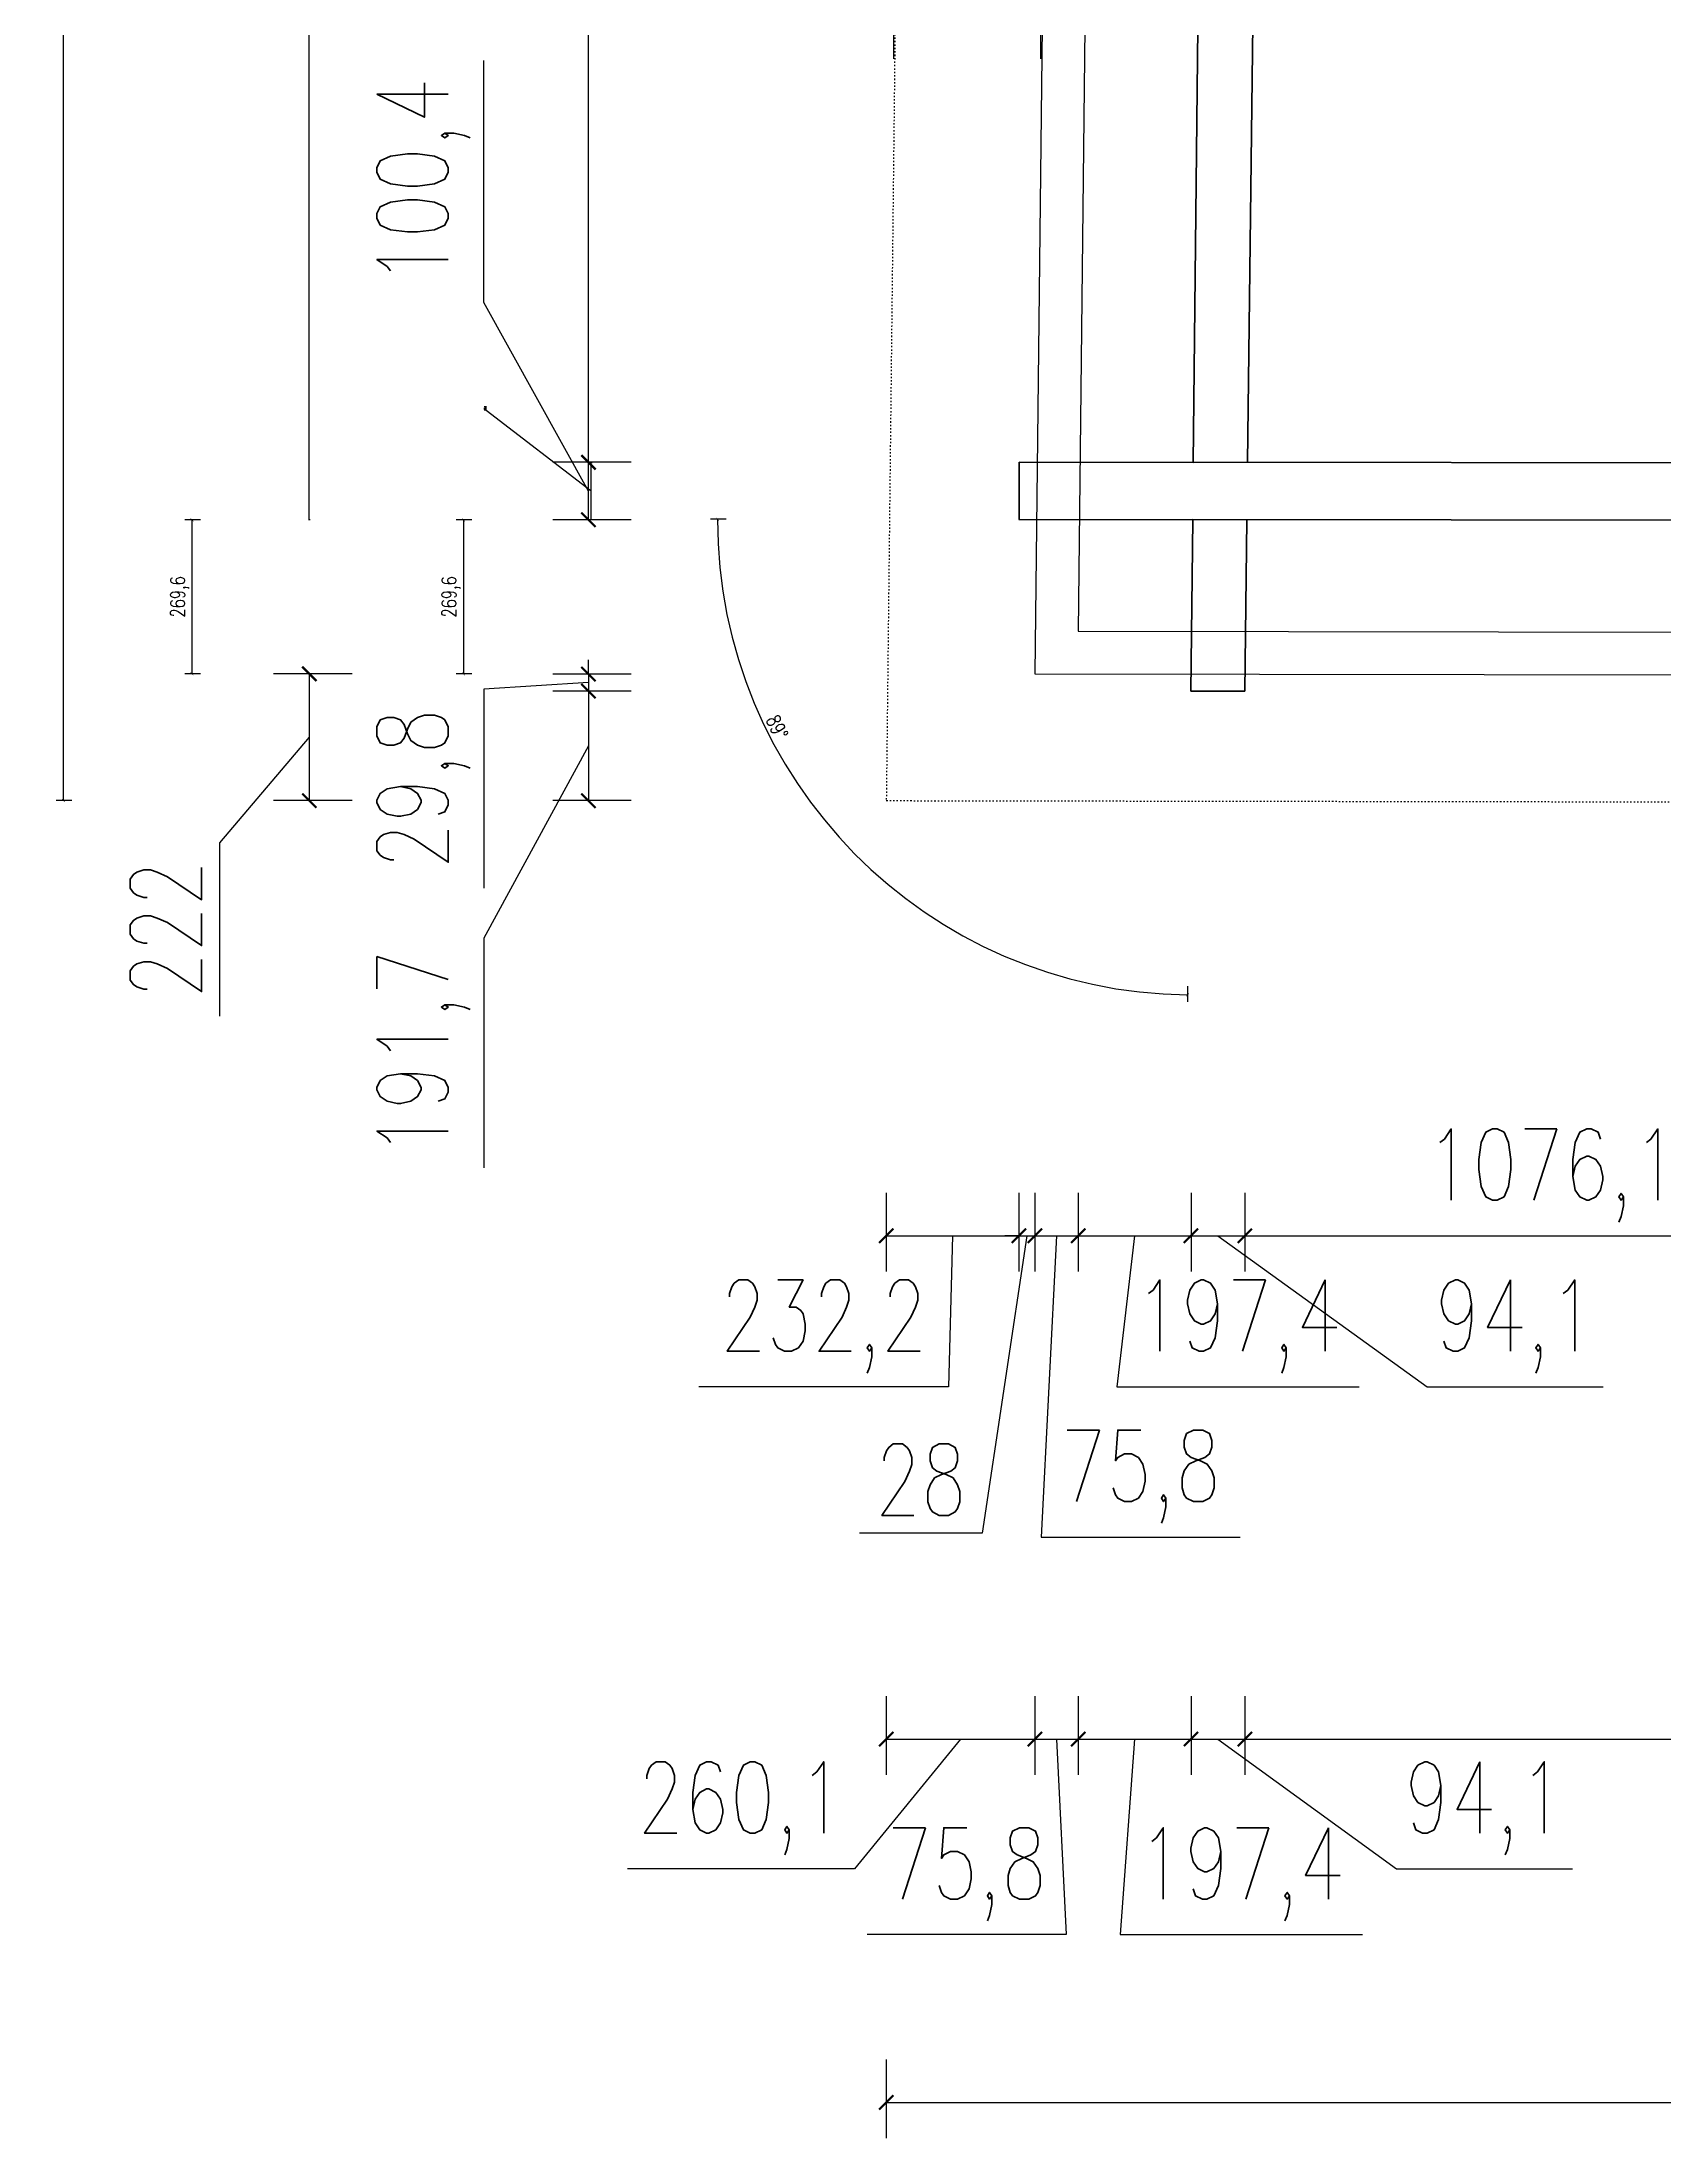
# Model space of a CAD drawing. Header units: millimetres. Extents: x -324080 to 120693, y -32448 to 53734.
# Drawn here: x -195125 to -192287, y -7217 to -3547 of the extents above; entities that cross this region are included whole.
import ezdxf

# ---------------------------------------------------------------- set-up
doc = ezdxf.new("R2010")
doc.units = ezdxf.units.MM
doc.linetypes.add('ACAD_ISO03W100', pattern=[30, 12, -18])
doc.layers.add('przerywana', color=7, linetype='ACAD_ISO03W100')
doc.layers.add('wymiary', color=253, linetype='Continuous', lineweight=5)
doc.layers.add('ściany', color=5, linetype='Continuous', lineweight=50)
doc.styles.add('Opisowy', font='simplex.shx', dxfattribs={"width": 0.75, "height": 2.5})
doc.dimstyles.new('Opisowy', dxfattribs={"dimscale": 0, "dimtxt": 2.5, "dimasz": 0.5, "dimexe": 1.25, "dimexo": 0.625, "dimtad": 1, "dimdec": 1, "dimtxsty": 'Opisowy', "dimblk": 'ARCHTICK', "dimcen": 1, "dimadec": 0, "dimazin": 0, "dimtfac": 1, "dimtdec": 1, "dimtmove": 0, "dimatfit": 3, "dimfxl": 1.5, "dimfxlon": 1, "dimarcsym": 0})

# ---------------------------------------------------------------- blocks, each defined once
blk = doc.blocks.new('_ArchTick')
at = {"color": 0, "linetype": 'ByBlock', "const_width": 0.15}
blk.add_lwpolyline([(-0.5, -0.5), (0.5, 0.5)], dxfattribs=at)
blk = doc.blocks.new('*D1104')
at = {"layer": 'Defpoints', "color": 0, "transparency": 16777216}
for p in [(-194164.1, -4283.7), (-193291.5, -4283.7), (-193390.8, -4383.8)]:
    blk.add_point(p, dxfattribs=at)
at = {"layer": 'wymiary', "color": 0, "lineweight": -2, "transparency": 16777216}
for p, q in [((-194347.8, -4192.3), (-194347.8, -4184.8)), ((-194164.1, -4333.7), (-194347.8, -4192.3)), ((-194162.6, -4283.7), (-194165.3, -4283.7)), ((-194164.1, -4383.8), (-194164.1, -4283.7)), ((-194162.6, -4383.8), (-194165.3, -4383.8))]:
    blk.add_line(p, q, dxfattribs=at)
at = {"layer": 'wymiary', "color": 0, "lineweight": -2, "transparency": 16777216, "xscale": 0.5, "yscale": 0.5, "zscale": 0.5}
for p, rotation in [((-194164.1, -4283.7), 90), ((-194164.1, -4383.8), 270)]:
    blk.add_blockref('_ArchTick', p, dxfattribs=dict(at, rotation=rotation))
at = {"layer": 'wymiary', "color": 0, "lineweight": 5, "transparency": 16777216, "insert": (-194349.9, -4188.5), "char_height": 2.5, "attachment_point": 5, "rotation": 90, "style": 'Opisowy'}
blk.add_mtext('100,1', dxfattribs=at)
blk = doc.blocks.new('*D1106')
at = {"layer": 'Defpoints', "color": 0}
for p in [(-194169, 146), (-193361.8, 146), (-193691.5, -4283)]:
    blk.add_point(p, dxfattribs=at)
at = {"layer": 'wymiary', "color": 0, "lineweight": -2}
for p, q in [((-194167.5, 146), (-194170.2, 146)), ((-194169, -4283), (-194169, 146)), ((-194167.5, -4283), (-194170.2, -4283))]:
    blk.add_line(p, q, dxfattribs=at)
at = {"layer": 'wymiary', "color": 0, "lineweight": -2, "xscale": 0.5, "yscale": 0.5, "zscale": 0.5}
for p, rotation in [((-194169, 146), 90), ((-194169, -4283), 270)]:
    blk.add_blockref('_ArchTick', p, dxfattribs=dict(at, rotation=rotation))
at = {"layer": 'wymiary', "color": 0, "lineweight": 5, "insert": (-194170.8, -2068.5), "char_height": 2.5, "attachment_point": 5, "rotation": 90, "style": 'Opisowy'}
blk.add_mtext('4429', dxfattribs=at)
blk = doc.blocks.new('*D1110')
at = {"layer": 'Defpoints', "color": 0}
for p in [(-194657.5, 245.4), (-193462.9, 245.4), (-193515.8, -4383.8)]:
    blk.add_point(p, dxfattribs=at)
at = {"layer": 'wymiary', "color": 0, "lineweight": -2}
for p, q in [((-194656, 245.4), (-194658.7, 245.4)), ((-194657.5, -4383.8), (-194657.5, 245.4)), ((-194656, -4383.8), (-194658.7, -4383.8))]:
    blk.add_line(p, q, dxfattribs=at)
at = {"layer": 'wymiary', "color": 0, "lineweight": -2, "xscale": 0.5, "yscale": 0.5, "zscale": 0.5}
for p, rotation in [((-194657.5, 245.4), 90), ((-194657.5, -4383.8), 270)]:
    blk.add_blockref('_ArchTick', p, dxfattribs=dict(at, rotation=rotation))
at = {"layer": 'wymiary', "color": 0, "lineweight": 5, "insert": (-194659.6, -2069.2), "char_height": 2.5, "attachment_point": 5, "rotation": 90, "style": 'Opisowy'}
blk.add_mtext('4629,2', dxfattribs=at)
blk = doc.blocks.new('*D1227')
at = {"layer": 'Defpoints', "color": 0}
for p in [(-193390.8, -4383.8), (-194387.9, -4653.4), (-193390.8, -4653.4)]:
    blk.add_point(p, dxfattribs=at)
at = {"layer": 'wymiary', "color": 0, "lineweight": -2}
for p, q in [((-194372.9, -4383.8), (-194400.4, -4383.8)), ((-194387.9, -4383.8), (-194387.9, -4653.4)), ((-194372.9, -4653.4), (-194400.4, -4653.4))]:
    blk.add_line(p, q, dxfattribs=at)
at = {"layer": 'wymiary', "color": 0, "lineweight": -2, "xscale": 5, "yscale": 5, "zscale": 5}
for p, rotation in [((-194387.9, -4383.8), 90), ((-194387.9, -4653.4), 270)]:
    blk.add_blockref('_ArchTick', p, dxfattribs=dict(at, rotation=rotation))
at = {"layer": 'wymiary', "color": 0, "lineweight": 5, "insert": (-194409.1, -4518.6), "char_height": 25, "attachment_point": 5, "rotation": 90, "style": 'Opisowy'}
blk.add_mtext('269,6', dxfattribs=at)
blk = doc.blocks.new('*D1235')
at = {"layer": 'Defpoints', "color": 0, "transparency": 16777216}
for p in [(-193415.5, -4383.5), (-193111.5, -4383.9), (-193111.5, -4383.9), (-193114.7, -4683.6), (-193532.8, -5100.9)]:
    blk.add_point(p, dxfattribs=at)
at = {"layer": 'wymiary', "color": 0, "lineweight": -2, "transparency": 16777216}
for p, q in [((-193928.1, -4382.7), (-193955.6, -4382.6)), ((-193120.3, -5200.4), (-193120.6, -5227.9))]:
    blk.add_line(p, q, dxfattribs=at)
blk.add_arc((-193111.5, -4383.9), 831.6, 179.913, 269.3859, dxfattribs=at)
at = {"layer": 'wymiary', "color": 0, "lineweight": -2, "transparency": 16777216, "xscale": 5, "yscale": 5, "zscale": 5}
for p, rotation in [((-193943.1, -4382.7), 89.91297895152586), ((-193120.4, -5215.4), 359.3858617316452)]:
    blk.add_blockref('_ArchTick', p, dxfattribs=dict(at, rotation=rotation))
at = {"layer": 'wymiary', "color": 0, "lineweight": 5, "transparency": 16777216, "insert": (-193838.8, -4746.8), "char_height": 25, "attachment_point": 5, "rotation": 296.5156, "style": 'Opisowy'}
blk.add_mtext('89°', dxfattribs=at)
blk = doc.blocks.new('*D1239')
at = {"layer": 'Defpoints', "color": 0}
for p in [(-194657.5, -4383.8), (-194862.9, -4653.4), (-193287.6, -4653.4)]:
    blk.add_point(p, dxfattribs=at)
at = {"layer": 'wymiary', "color": 0, "lineweight": -2}
for p, q in [((-194847.9, -4383.8), (-194875.4, -4383.8)), ((-194862.9, -4383.8), (-194862.9, -4653.4)), ((-194847.9, -4653.4), (-194875.4, -4653.4))]:
    blk.add_line(p, q, dxfattribs=at)
at = {"layer": 'wymiary', "color": 0, "lineweight": -2, "xscale": 5, "yscale": 5, "zscale": 5}
for p, rotation in [((-194862.9, -4383.8), 90), ((-194862.9, -4653.4), 270)]:
    blk.add_blockref('_ArchTick', p, dxfattribs=dict(at, rotation=rotation))
at = {"layer": 'wymiary', "color": 0, "lineweight": 5, "insert": (-194884.1, -4518.6), "char_height": 25, "attachment_point": 5, "rotation": 90, "style": 'Opisowy'}
blk.add_mtext('269,6', dxfattribs=at)
blk = doc.blocks.new('*D1233')
at = {"layer": 'Defpoints', "color": 0}
for p in [(-195087.9, 738.4), (-193584.2, 738.4), (-193647.7, -4875.4)]:
    blk.add_point(p, dxfattribs=at)
at = {"layer": 'wymiary', "color": 0, "lineweight": -2}
for p, q in [((-195072.9, 738.4), (-195100.4, 738.4)), ((-195087.9, -4875.4), (-195087.9, 738.4)), ((-195072.9, -4875.4), (-195100.4, -4875.4))]:
    blk.add_line(p, q, dxfattribs=at)
at = {"layer": 'wymiary', "color": 0, "lineweight": -2, "xscale": 5, "yscale": 5, "zscale": 5}
for p, rotation in [((-195087.9, 738.4), 90), ((-195087.9, -4875.4), 270)]:
    blk.add_blockref('_ArchTick', p, dxfattribs=dict(at, rotation=rotation))
at = {"layer": 'wymiary', "color": 0, "insert": (-195109.1, -2068.5), "char_height": 25, "attachment_point": 5, "rotation": 90, "style": 'Opisowy'}
blk.add_mtext('5613,8', dxfattribs=at)
blk = doc.blocks.new('*D1808')
at = {"layer": 'Defpoints', "color": 0, "transparency": 16777216}
for p in [(-194169, -4283), (-193415.4, -4283), (-193415.5, -4383.5)]:
    blk.add_point(p, dxfattribs=at)
at = {"layer": 'wymiary', "color": 0, "lineweight": -2, "transparency": 16777216}
for p, q in [((-194352.2, -4003.5), (-194352.2, -3579.4)), ((-194169, -4333.3), (-194352.2, -4003.5)), ((-194094, -4283), (-194231.5, -4283)), ((-194169, -4383.5), (-194169, -4283)), ((-194094, -4383.5), (-194231.5, -4383.5))]:
    blk.add_line(p, q, dxfattribs=at)
at = {"layer": 'wymiary', "color": 0, "lineweight": -2, "transparency": 16777216, "xscale": 25, "yscale": 25, "zscale": 25}
for p, rotation in [((-194169, -4283), 90), ((-194169, -4383.5), 270)]:
    blk.add_blockref('_ArchTick', p, dxfattribs=dict(at, rotation=rotation))
at = {"layer": 'wymiary', "color": 0, "transparency": 16777216, "insert": (-194457.8, -3791.4), "char_height": 125, "attachment_point": 5, "rotation": 90, "style": 'Opisowy'}
blk.add_mtext('100,4', dxfattribs=at)
blk = doc.blocks.new('*D1814')
at = {"layer": 'Defpoints', "color": 0, "transparency": 16777216}
for p in [(-193287.6, -4653.4), (-194657.5, -4875.4), (-193547.7, -4875.4)]:
    blk.add_point(p, dxfattribs=at)
at = {"layer": 'wymiary', "color": 0, "lineweight": -2, "transparency": 16777216}
for p, q in [((-194582.5, -4653.4), (-194720, -4653.4)), ((-194657.5, -4653.4), (-194657.5, -4875.4)), ((-194657.5, -4764.4), (-194815, -4949.4)), ((-194582.5, -4875.4), (-194720, -4875.4)), ((-194815, -4949.4), (-194815, -5252.9))]:
    blk.add_line(p, q, dxfattribs=at)
at = {"layer": 'wymiary', "color": 0, "lineweight": -2, "transparency": 16777216, "xscale": 25, "yscale": 25, "zscale": 25}
for p, rotation in [((-194657.5, -4653.4), 90), ((-194657.5, -4875.4), 270)]:
    blk.add_blockref('_ArchTick', p, dxfattribs=dict(at, rotation=rotation))
at = {"layer": 'wymiary', "color": 0, "transparency": 16777216, "insert": (-194908.7, -5101.1), "char_height": 125, "attachment_point": 5, "rotation": 90, "style": 'Opisowy'}
blk.add_mtext('222', dxfattribs=at)
blk = doc.blocks.new('*D1815')
at = {"layer": 'Defpoints', "color": 0, "transparency": 16777216}
for p in [(-193114.4, -4653.8), (-194169, -4683.6), (-193114.7, -4683.6)]:
    blk.add_point(p, dxfattribs=at)
at = {"layer": 'wymiary', "color": 0, "lineweight": -2, "transparency": 16777216}
for p, q in [((-194094, -4653.8), (-194231.5, -4653.8)), ((-194169, -4653.8), (-194169, -4628.8)), ((-194169, -4653.8), (-194169, -4683.6)), ((-194169, -4653.8), (-194169, -4683.6)), ((-194169, -4668.7), (-194352.2, -4680.5)), ((-194352.2, -4680.5), (-194352.2, -5028.7)), ((-194094, -4683.6), (-194231.5, -4683.6)), ((-194169, -4683.6), (-194169, -4708.6))]:
    blk.add_line(p, q, dxfattribs=at)
at = {"layer": 'wymiary', "color": 0, "lineweight": -2, "transparency": 16777216, "xscale": 25, "yscale": 25, "zscale": 25}
for p, rotation in [((-194169, -4653.8), 270), ((-194169, -4683.6), 90)]:
    blk.add_blockref('_ArchTick', p, dxfattribs=dict(at, rotation=rotation))
at = {"layer": 'wymiary', "color": 0, "transparency": 16777216, "insert": (-194457.8, -4854.6), "char_height": 125, "attachment_point": 5, "rotation": 90, "style": 'Opisowy'}
blk.add_mtext('29,8', dxfattribs=at)
blk = doc.blocks.new('*D1816')
at = {"layer": 'Defpoints', "color": 0, "transparency": 16777216}
for p in [(-193114.7, -4683.6), (-194169, -4875.4), (-193647.7, -4875.4)]:
    blk.add_point(p, dxfattribs=at)
at = {"layer": 'wymiary', "color": 0, "lineweight": -2, "transparency": 16777216}
for p, q in [((-194094, -4683.6), (-194231.5, -4683.6)), ((-194169, -4683.6), (-194169, -4875.4)), ((-194169, -4779.5), (-194352.2, -5116.4)), ((-194094, -4875.4), (-194231.5, -4875.4)), ((-194352.2, -5116.4), (-194352.2, -5518.2))]:
    blk.add_line(p, q, dxfattribs=at)
at = {"layer": 'wymiary', "color": 0, "lineweight": -2, "transparency": 16777216, "xscale": 25, "yscale": 25, "zscale": 25}
for p, rotation in [((-194169, -4683.6), 90), ((-194169, -4875.4), 270)]:
    blk.add_blockref('_ArchTick', p, dxfattribs=dict(at, rotation=rotation))
at = {"layer": 'wymiary', "color": 0, "transparency": 16777216, "insert": (-194457.8, -5317.3), "char_height": 125, "attachment_point": 5, "rotation": 90, "style": 'Opisowy'}
blk.add_mtext('191,7', dxfattribs=at)
blk = doc.blocks.new('*D1818')
at = {"layer": 'Defpoints', "color": 0, "transparency": 16777216}
for p in [(-193415.5, -3583.5), (-193647.7, -4075.4), (-193415.5, -5637.2)]:
    blk.add_point(p, dxfattribs=at)
at = {"layer": 'wymiary', "color": 0, "lineweight": -2, "transparency": 16777216}
for p, q in [((-193647.7, -5562.2), (-193647.7, -5699.7)), ((-193415.5, -5562.2), (-193415.5, -5699.7)), ((-193647.7, -5637.2), (-193415.5, -5637.2)), ((-193531.6, -5637.2), (-193538.6, -5901.7)), ((-193538.6, -5901.7), (-193976.1, -5901.7))]:
    blk.add_line(p, q, dxfattribs=at)
at = {"layer": 'wymiary', "color": 0, "lineweight": -2, "transparency": 16777216, "xscale": 25, "yscale": 25, "zscale": 25, "rotation": 180}
blk.add_blockref('_ArchTick', (-193647.7, -5637.2), dxfattribs=at)
at = {"layer": 'wymiary', "color": 0, "lineweight": -2, "transparency": 16777216, "xscale": 25, "yscale": 25, "zscale": 25}
blk.add_blockref('_ArchTick', (-193415.5, -5637.2), dxfattribs=at)
at = {"layer": 'wymiary', "color": 0, "transparency": 16777216, "insert": (-193757.3, -5796), "char_height": 125, "attachment_point": 5, "style": 'Opisowy'}
blk.add_mtext('232,2', dxfattribs=at)
blk = doc.blocks.new('*D1819')
at = {"layer": 'Defpoints', "color": 0, "transparency": 16777216}
for p in [(-193415.5, -3583.5), (-193387.6, -3853.4), (-193387.6, -5637.2)]:
    blk.add_point(p, dxfattribs=at)
at = {"layer": 'wymiary', "color": 0, "lineweight": -2, "transparency": 16777216}
for p, q in [((-193415.5, -5562.2), (-193415.5, -5699.7)), ((-193387.6, -5562.2), (-193387.6, -5699.7)), ((-193401.6, -5637.2), (-193480.1, -6157.9)), ((-193415.5, -5637.2), (-193440.5, -5637.2)), ((-193415.5, -5637.2), (-193387.6, -5637.2)), ((-193415.5, -5637.2), (-193387.6, -5637.2)), ((-193387.6, -5637.2), (-193362.6, -5637.2)), ((-193480.1, -6157.9), (-193694.4, -6157.9))]:
    blk.add_line(p, q, dxfattribs=at)
at = {"layer": 'wymiary', "color": 0, "lineweight": -2, "transparency": 16777216, "xscale": 25, "yscale": 25, "zscale": 25}
blk.add_blockref('_ArchTick', (-193415.5, -5637.2), dxfattribs=at)
at = {"layer": 'wymiary', "color": 0, "lineweight": -2, "transparency": 16777216, "xscale": 25, "yscale": 25, "zscale": 25, "rotation": 180}
blk.add_blockref('_ArchTick', (-193387.6, -5637.2), dxfattribs=at)
at = {"layer": 'wymiary', "color": 0, "transparency": 16777216, "insert": (-193587.2, -6064.2), "char_height": 125, "attachment_point": 5, "style": 'Opisowy'}
blk.add_mtext('28', dxfattribs=at)
blk = doc.blocks.new('*D1820')
at = {"layer": 'Defpoints', "color": 0, "transparency": 16777216}
for p in [(-193311.8, -3778.6), (-193387.6, -3853.4), (-193311.8, -5637.2)]:
    blk.add_point(p, dxfattribs=at)
at = {"layer": 'wymiary', "color": 0, "lineweight": -2, "transparency": 16777216}
for p, q in [((-193387.6, -5562.2), (-193387.6, -5699.7)), ((-193311.8, -5562.2), (-193311.8, -5699.7)), ((-193387.6, -5637.2), (-193311.8, -5637.2)), ((-193349.7, -5637.2), (-193376.6, -6164.8)), ((-193376.6, -6164.8), (-193028.3, -6164.8))]:
    blk.add_line(p, q, dxfattribs=at)
at = {"layer": 'wymiary', "color": 0, "lineweight": -2, "transparency": 16777216, "xscale": 25, "yscale": 25, "zscale": 25, "rotation": 180}
blk.add_blockref('_ArchTick', (-193387.6, -5637.2), dxfattribs=at)
at = {"layer": 'wymiary', "color": 0, "lineweight": -2, "transparency": 16777216, "xscale": 25, "yscale": 25, "zscale": 25}
blk.add_blockref('_ArchTick', (-193311.8, -5637.2), dxfattribs=at)
at = {"layer": 'wymiary', "color": 0, "transparency": 16777216, "insert": (-193202.5, -6059.1), "char_height": 125, "attachment_point": 5, "style": 'Opisowy'}
blk.add_mtext('75,8', dxfattribs=at)
blk = doc.blocks.new('*D1821')
at = {"layer": 'Defpoints', "color": 0, "transparency": 16777216}
for p in [(-193311.8, -3778.6), (-193114.4, -3883.6), (-193114.4, -5637.2)]:
    blk.add_point(p, dxfattribs=at)
at = {"layer": 'wymiary', "color": 0, "lineweight": -2, "transparency": 16777216}
for p, q in [((-193311.8, -5562.2), (-193311.8, -5699.7)), ((-193114.4, -5562.2), (-193114.4, -5699.7)), ((-193311.8, -5637.2), (-193114.4, -5637.2)), ((-193213.1, -5637.2), (-193244.1, -5901.7)), ((-193244.1, -5901.7), (-192820, -5901.7))]:
    blk.add_line(p, q, dxfattribs=at)
at = {"layer": 'wymiary', "color": 0, "lineweight": -2, "transparency": 16777216, "xscale": 25, "yscale": 25, "zscale": 25, "rotation": 180}
blk.add_blockref('_ArchTick', (-193311.8, -5637.2), dxfattribs=at)
at = {"layer": 'wymiary', "color": 0, "lineweight": -2, "transparency": 16777216, "xscale": 25, "yscale": 25, "zscale": 25}
blk.add_blockref('_ArchTick', (-193114.4, -5637.2), dxfattribs=at)
at = {"layer": 'wymiary', "color": 0, "transparency": 16777216, "insert": (-193032.1, -5796), "char_height": 125, "attachment_point": 5, "style": 'Opisowy'}
blk.add_mtext('197,4', dxfattribs=at)
blk = doc.blocks.new('*D1822')
at = {"layer": 'Defpoints', "color": 0, "transparency": 16777216}
for p in [(-193114.4, -3883.6), (-193020.3, -3883.6), (-193020.3, -5637.2)]:
    blk.add_point(p, dxfattribs=at)
at = {"layer": 'wymiary', "color": 0, "lineweight": -2, "transparency": 16777216}
for p, q in [((-193114.4, -5562.2), (-193114.4, -5699.7)), ((-193020.3, -5562.2), (-193020.3, -5699.7)), ((-193114.4, -5637.2), (-193020.3, -5637.2)), ((-193067.3, -5637.2), (-192701.2, -5901.7)), ((-192701.2, -5901.7), (-192393.2, -5901.7))]:
    blk.add_line(p, q, dxfattribs=at)
at = {"layer": 'wymiary', "color": 0, "lineweight": -2, "transparency": 16777216, "xscale": 25, "yscale": 25, "zscale": 25, "rotation": 180}
blk.add_blockref('_ArchTick', (-193114.4, -5637.2), dxfattribs=at)
at = {"layer": 'wymiary', "color": 0, "lineweight": -2, "transparency": 16777216, "xscale": 25, "yscale": 25, "zscale": 25}
blk.add_blockref('_ArchTick', (-193020.3, -5637.2), dxfattribs=at)
at = {"layer": 'wymiary', "color": 0, "transparency": 16777216, "insert": (-192547.2, -5796), "char_height": 125, "attachment_point": 5, "style": 'Opisowy'}
blk.add_mtext('94,1', dxfattribs=at)
blk = doc.blocks.new('*D1823')
at = {"layer": 'Defpoints', "color": 0, "transparency": 16777216}
for p in [(-193020.3, -3883.6), (-191944.2, -3855.6), (-191944.2, -5637.2)]:
    blk.add_point(p, dxfattribs=at)
at = {"layer": 'wymiary', "color": 0, "lineweight": -2, "transparency": 16777216}
for p, q in [((-193020.3, -5562.2), (-193020.3, -5699.7)), ((-191944.2, -5562.2), (-191944.2, -5699.7)), ((-193020.3, -5637.2), (-191944.2, -5637.2))]:
    blk.add_line(p, q, dxfattribs=at)
at = {"layer": 'wymiary', "color": 0, "lineweight": -2, "transparency": 16777216, "xscale": 25, "yscale": 25, "zscale": 25, "rotation": 180}
blk.add_blockref('_ArchTick', (-193020.3, -5637.2), dxfattribs=at)
at = {"layer": 'wymiary', "color": 0, "lineweight": -2, "transparency": 16777216, "xscale": 25, "yscale": 25, "zscale": 25}
blk.add_blockref('_ArchTick', (-191944.2, -5637.2), dxfattribs=at)
at = {"layer": 'wymiary', "color": 0, "transparency": 16777216, "insert": (-192482.2, -5531.6), "char_height": 125, "attachment_point": 5, "style": 'Opisowy'}
blk.add_mtext('1076,1', dxfattribs=at)
blk = doc.blocks.new('*D1847')
at = {"layer": 'Defpoints', "color": 0, "transparency": 16777216}
for p in [(-193387.6, -3853.4), (-193647.7, -4075.4), (-193387.6, -6518.4)]:
    blk.add_point(p, dxfattribs=at)
at = {"layer": 'wymiary', "color": 0, "lineweight": -2, "transparency": 16777216}
for p, q in [((-193647.7, -6443.4), (-193647.7, -6580.9)), ((-193387.6, -6443.4), (-193387.6, -6580.9)), ((-193517.7, -6518.4), (-193703.2, -6745.3)), ((-193647.7, -6518.4), (-193387.6, -6518.4)), ((-193703.2, -6745.3), (-194100.6, -6745.3))]:
    blk.add_line(p, q, dxfattribs=at)
at = {"layer": 'wymiary', "color": 0, "lineweight": -2, "transparency": 16777216, "xscale": 25, "yscale": 25, "zscale": 25, "rotation": 180}
blk.add_blockref('_ArchTick', (-193647.7, -6518.4), dxfattribs=at)
at = {"layer": 'wymiary', "color": 0, "lineweight": -2, "transparency": 16777216, "xscale": 25, "yscale": 25, "zscale": 25}
blk.add_blockref('_ArchTick', (-193387.6, -6518.4), dxfattribs=at)
at = {"layer": 'wymiary', "color": 0, "transparency": 16777216, "insert": (-193901.9, -6639.7), "char_height": 125, "attachment_point": 5, "style": 'Opisowy'}
blk.add_mtext('260,1', dxfattribs=at)
blk = doc.blocks.new('*D1848')
at = {"layer": 'Defpoints', "color": 0, "transparency": 16777216}
for p in [(-193311.8, -3778.6), (-193387.6, -3853.4), (-193311.8, -6518.4)]:
    blk.add_point(p, dxfattribs=at)
at = {"layer": 'wymiary', "color": 0, "lineweight": -2, "transparency": 16777216}
for p, q in [((-193387.6, -6443.4), (-193387.6, -6580.9)), ((-193311.8, -6443.4), (-193311.8, -6580.9)), ((-193387.6, -6518.4), (-193311.8, -6518.4)), ((-193349.7, -6518.4), (-193332.9, -6860.8)), ((-193332.9, -6860.8), (-193681.2, -6860.8))]:
    blk.add_line(p, q, dxfattribs=at)
at = {"layer": 'wymiary', "color": 0, "lineweight": -2, "transparency": 16777216, "xscale": 25, "yscale": 25, "zscale": 25, "rotation": 180}
blk.add_blockref('_ArchTick', (-193387.6, -6518.4), dxfattribs=at)
at = {"layer": 'wymiary', "color": 0, "lineweight": -2, "transparency": 16777216, "xscale": 25, "yscale": 25, "zscale": 25}
blk.add_blockref('_ArchTick', (-193311.8, -6518.4), dxfattribs=at)
at = {"layer": 'wymiary', "color": 0, "transparency": 16777216, "insert": (-193507, -6755.2), "char_height": 125, "attachment_point": 5, "style": 'Opisowy'}
blk.add_mtext('75,8', dxfattribs=at)
blk = doc.blocks.new('*D1849')
at = {"layer": 'Defpoints', "color": 0, "transparency": 16777216}
for p in [(-193311.8, -3778.6), (-193114.4, -3883.6), (-193114.4, -6518.4)]:
    blk.add_point(p, dxfattribs=at)
at = {"layer": 'wymiary', "color": 0, "lineweight": -2, "transparency": 16777216}
for p, q in [((-193311.8, -6443.4), (-193311.8, -6580.9)), ((-193114.4, -6443.4), (-193114.4, -6580.9)), ((-193311.8, -6518.4), (-193114.4, -6518.4)), ((-193213.1, -6518.4), (-193238.3, -6860.8)), ((-193238.3, -6860.8), (-192814.2, -6860.8))]:
    blk.add_line(p, q, dxfattribs=at)
at = {"layer": 'wymiary', "color": 0, "lineweight": -2, "transparency": 16777216, "xscale": 25, "yscale": 25, "zscale": 25, "rotation": 180}
blk.add_blockref('_ArchTick', (-193311.8, -6518.4), dxfattribs=at)
at = {"layer": 'wymiary', "color": 0, "lineweight": -2, "transparency": 16777216, "xscale": 25, "yscale": 25, "zscale": 25}
blk.add_blockref('_ArchTick', (-193114.4, -6518.4), dxfattribs=at)
at = {"layer": 'wymiary', "color": 0, "transparency": 16777216, "insert": (-193026.3, -6755.2), "char_height": 125, "attachment_point": 5, "style": 'Opisowy'}
blk.add_mtext('197,4', dxfattribs=at)
blk = doc.blocks.new('*D1850')
at = {"layer": 'Defpoints', "color": 0, "transparency": 16777216}
for p in [(-193114.4, -3883.6), (-193020.3, -3883.6), (-193020.3, -6518.4)]:
    blk.add_point(p, dxfattribs=at)
at = {"layer": 'wymiary', "color": 0, "lineweight": -2, "transparency": 16777216}
for p, q in [((-193114.4, -6443.4), (-193114.4, -6580.9)), ((-193020.3, -6443.4), (-193020.3, -6580.9)), ((-193114.4, -6518.4), (-193020.3, -6518.4)), ((-193067.3, -6518.4), (-192754.7, -6745.3)), ((-192754.7, -6745.3), (-192446.7, -6745.3))]:
    blk.add_line(p, q, dxfattribs=at)
at = {"layer": 'wymiary', "color": 0, "lineweight": -2, "transparency": 16777216, "xscale": 25, "yscale": 25, "zscale": 25, "rotation": 180}
blk.add_blockref('_ArchTick', (-193114.4, -6518.4), dxfattribs=at)
at = {"layer": 'wymiary', "color": 0, "lineweight": -2, "transparency": 16777216, "xscale": 25, "yscale": 25, "zscale": 25}
blk.add_blockref('_ArchTick', (-193020.3, -6518.4), dxfattribs=at)
at = {"layer": 'wymiary', "color": 0, "transparency": 16777216, "insert": (-192600.7, -6639.7), "char_height": 125, "attachment_point": 5, "style": 'Opisowy'}
blk.add_mtext('94,1', dxfattribs=at)
blk = doc.blocks.new('*D1851')
at = {"layer": 'Defpoints', "color": 0, "transparency": 16777216}
for p in [(-193020.3, -3883.6), (-183709.7, -3896.1), (-183709.7, -6518.4)]:
    blk.add_point(p, dxfattribs=at)
at = {"layer": 'wymiary', "color": 0, "lineweight": -2, "transparency": 16777216}
for p, q in [((-193020.3, -6443.4), (-193020.3, -6580.9)), ((-183709.7, -6443.4), (-183709.7, -6580.9)), ((-193020.3, -6518.4), (-183709.7, -6518.4))]:
    blk.add_line(p, q, dxfattribs=at)
at = {"layer": 'wymiary', "color": 0, "lineweight": -2, "transparency": 16777216, "xscale": 25, "yscale": 25, "zscale": 25, "rotation": 180}
blk.add_blockref('_ArchTick', (-193020.3, -6518.4), dxfattribs=at)
at = {"layer": 'wymiary', "color": 0, "lineweight": -2, "transparency": 16777216, "xscale": 25, "yscale": 25, "zscale": 25}
blk.add_blockref('_ArchTick', (-183709.7, -6518.4), dxfattribs=at)
at = {"layer": 'wymiary', "color": 0, "transparency": 16777216, "insert": (-188365, -6412.7), "char_height": 125, "attachment_point": 5, "style": 'Opisowy'}
blk.add_mtext('9310,6', dxfattribs=at)
blk = doc.blocks.new('*D1855')
at = {"layer": 'Defpoints', "color": 0, "transparency": 16777216}
for p in [(-193647.7, -4075.4), (-183095.8, -4091.9), (-183095.8, -7154.5)]:
    blk.add_point(p, dxfattribs=at)
at = {"layer": 'wymiary', "color": 0, "lineweight": -2, "transparency": 16777216}
for p, q in [((-193647.7, -7079.5), (-193647.7, -7217)), ((-183095.8, -7079.5), (-183095.8, -7217)), ((-193647.7, -7154.5), (-183095.8, -7154.5))]:
    blk.add_line(p, q, dxfattribs=at)
at = {"layer": 'wymiary', "color": 0, "lineweight": -2, "transparency": 16777216, "xscale": 25, "yscale": 25, "zscale": 25, "rotation": 180}
blk.add_blockref('_ArchTick', (-193647.7, -7154.5), dxfattribs=at)
at = {"layer": 'wymiary', "color": 0, "lineweight": -2, "transparency": 16777216, "xscale": 25, "yscale": 25, "zscale": 25}
blk.add_blockref('_ArchTick', (-183095.8, -7154.5), dxfattribs=at)
at = {"layer": 'wymiary', "color": 0, "transparency": 16777216, "insert": (-188371.8, -7048.8), "char_height": 125, "attachment_point": 5, "style": 'Opisowy'}
blk.add_mtext('10551,9', dxfattribs=at)
blk = doc.blocks.new('*D1967')
at = {"layer": 'Defpoints', "color": 0, "transparency": 16777216}
for p in [(-193377.5, -3501.9), (-193634.8, -3733.4), (-193377.5, -3736.3)]:
    blk.add_point(p, dxfattribs=at)
at = {"layer": 'wymiary', "color": 0, "lineweight": -2, "transparency": 16777216}
for p, q in [((-193493.2, -3312.8), (-193930.7, -3312.8)), ((-193506.2, -3501.9), (-193493.2, -3312.8)), ((-193634.8, -3576.9), (-193634.8, -3439.4)), ((-193377.5, -3576.9), (-193377.5, -3439.4)), ((-193634.8, -3501.9), (-193377.5, -3501.9))]:
    blk.add_line(p, q, dxfattribs=at)
at = {"layer": 'wymiary', "color": 0, "lineweight": -2, "transparency": 16777216, "xscale": 25, "yscale": 25, "zscale": 25, "rotation": 180}
blk.add_blockref('_ArchTick', (-193634.8, -3501.9), dxfattribs=at)
at = {"layer": 'wymiary', "color": 0, "lineweight": -2, "transparency": 16777216, "xscale": 25, "yscale": 25, "zscale": 25}
blk.add_blockref('_ArchTick', (-193377.5, -3501.9), dxfattribs=at)
at = {"layer": 'wymiary', "color": 0, "transparency": 16777216, "insert": (-193712, -3207.1), "char_height": 125, "attachment_point": 5, "style": 'Opisowy'}
blk.add_mtext('257,3', dxfattribs=at)
blk = doc.blocks.new('*D1968')
at = {"layer": 'Defpoints', "color": 0, "transparency": 16777216}
for p in [(-193300, -3501.9), (-193300, -3501.9), (-193377.5, -3736.3)]:
    blk.add_point(p, dxfattribs=at)
at = {"layer": 'wymiary', "color": 0, "lineweight": -2, "transparency": 16777216}
for p, q in [((-193339.2, -3094), (-193683, -3094)), ((-193338.7, -3501.9), (-193339.2, -3094)), ((-193377.5, -3576.9), (-193377.5, -3439.4)), ((-193300, -3501.9), (-193300, -3439.4)), ((-193377.5, -3501.9), (-193300, -3501.9))]:
    blk.add_line(p, q, dxfattribs=at)
at = {"layer": 'wymiary', "color": 0, "lineweight": -2, "transparency": 16777216, "xscale": 25, "yscale": 25, "zscale": 25, "rotation": 180}
blk.add_blockref('_ArchTick', (-193377.5, -3501.9), dxfattribs=at)
at = {"layer": 'wymiary', "color": 0, "lineweight": -2, "transparency": 16777216, "xscale": 25, "yscale": 25, "zscale": 25}
blk.add_blockref('_ArchTick', (-193300, -3501.9), dxfattribs=at)
at = {"layer": 'wymiary', "color": 0, "transparency": 16777216, "insert": (-193511.1, -2988.4), "char_height": 125, "attachment_point": 5, "style": 'Opisowy'}
blk.add_mtext('77,6', dxfattribs=at)
blk = doc.blocks.new('*D1971')
at = {"layer": 'Defpoints', "color": 0, "transparency": 16777216}
for p in [(-193005.8, -3501.9), (-191937.8, -3501.9), (-191937.8, -3985.4)]:
    blk.add_point(p, dxfattribs=at)
at = {"layer": 'wymiary', "color": 0, "lineweight": -2, "transparency": 16777216}
for p, q in [((-193005.8, -3501.9), (-193005.8, -3439.4)), ((-191937.8, -3576.9), (-191937.8, -3439.4)), ((-193005.8, -3501.9), (-191937.8, -3501.9))]:
    blk.add_line(p, q, dxfattribs=at)
at = {"layer": 'wymiary', "color": 0, "lineweight": -2, "transparency": 16777216, "xscale": 25, "yscale": 25, "zscale": 25, "rotation": 180}
blk.add_blockref('_ArchTick', (-193005.8, -3501.9), dxfattribs=at)
at = {"layer": 'wymiary', "color": 0, "lineweight": -2, "transparency": 16777216, "xscale": 25, "yscale": 25, "zscale": 25}
blk.add_blockref('_ArchTick', (-191937.8, -3501.9), dxfattribs=at)
at = {"layer": 'wymiary', "color": 0, "transparency": 16777216, "insert": (-192471.8, -3408.1), "char_height": 125, "attachment_point": 5, "style": 'Opisowy'}
blk.add_mtext('1068', dxfattribs=at)

msp = doc.modelspace()

# ---------------------------------------------------------------- linework, layer by layer
at = {"lineweight": 25}
for p, q in [((-193330.91, 515.03), (-193387.58, -4653.42)), ((-193256.73, 440.43), (-193311.76, -4578.56)), ((-193311.76, -4578.46), (-183421.53, -4593.82)), ((-193387.58, -4653.42), (-183348.68, -4668.85))]:
    msp.add_line(p, q, dxfattribs=at)
at = {"layer": 'przerywana', "ltscale": 0.2}
for p, q in [((-193584.21, 738.38), (-193647.72, -4875.38)), ((-193647.72, -4875.38), (-183095.84, -4891.93))]:
    msp.add_line(p, q, dxfattribs=at)
at = {"layer": 'ściany', "lineweight": 40}
for p, q in [((-193062.96, 145.46), (-193110.43, -4283.52)), ((-193015.38, -4283.68), (-192960.98, 145.99)), ((-193111.51, -4383.93), (-193114.72, -4683.65)), ((-193020.29, -4683.65), (-193016.61, -4384.07))]:
    msp.add_line(p, q, dxfattribs=at)
at = {"layer": 'ściany'}
for p, q in [((-193415.38, -4283.04), (-193110.43, -4283.52)), ((-193415.38, -4283.04), (-193415.38, -4383.47)), ((-193110.42, -4282.66), (-183611.66, -4298.01)), ((-193415.54, -4383.46), (-193111.51, -4383.93)), ((-193111.5, -4383.05), (-183614.27, -4398.35)), ((-193114.72, -4683.65), (-193020.29, -4683.65))]:
    msp.add_line(p, q, dxfattribs=at)

# ---------------------------------------------------------------- dimensions: what is measured, and where the dimension line sits
at = {"layer": 'wymiary'}
dim = msp.add_linear_dim(base=(-195087.93, 738.38), p1=(-193647.72, -4875.38), p2=(-193584.21, 738.38), angle=90, dimstyle='Opisowy', dxfattribs=at)
dim.commit()
dim.dimension.update_dxf_attribs({"geometry": '*D1233', "text_midpoint": (-195109.06, -2068.5)})
at = {"layer": 'wymiary', "lineweight": 5}
for base, p1, p2, picture, middle in [((-194657.47, 245.45), (-193515.84, -4383.79), (-193462.94, 245.45), '*D1110', (-194659.58, -2069.17)), ((-194168.96, 145.99), (-193691.5, -4283.04), (-193361.81, 145.99), '*D1106', (-194170.84, -2068.52)), ((-194862.93, -4653.42), (-194657.47, -4383.79), (-193287.58, -4653.42), '*D1239', (-194884.06, -4518.6)), ((-194387.93, -4653.42), (-193390.84, -4383.79), (-193390.8, -4653.42), '*D1227', (-194409.06, -4518.6))]:
    dim = msp.add_linear_dim(base=base, p1=p1, p2=p2, angle=90, dimstyle='Opisowy', dxfattribs=at)
    dim.commit()
    dim.dimension.update_dxf_attribs({"geometry": picture, "text_midpoint": middle})
at = {"layer": 'wymiary'}
for base, p1, p2, picture, middle in [((-193299.95, -3501.85), (-193377.52, -3736.26), (-193299.95, -3501.85), '*D1968', (-193370.48, -3094.02)), ((-193377.52, -3501.85), (-193634.8, -3733.44), (-193377.52, -3736.26), '*D1967', (-193524.5, -3312.8)), ((-193415.54, -5637.22), (-193647.72, -4075.38), (-193415.54, -3583.46), '*D1818', (-193569.81, -5901.7)), ((-193387.58, -5637.22), (-193415.54, -3583.46), (-193387.58, -3853.42), '*D1819', (-193511.34, -6157.93)), ((-193311.76, -6518.38), (-193387.58, -3853.42), (-193311.76, -3778.56), '*D1848', (-193364.19, -6860.84)), ((-193311.76, -5637.22), (-193387.58, -3853.42), (-193311.76, -3778.56), '*D1820', (-193345.31, -6164.79)), ((-193114.4, -5637.22), (-193311.76, -3778.56), (-193114.4, -3883.65), '*D1821', (-193212.88, -5901.7)), ((-193114.4, -6518.38), (-193311.76, -3778.56), (-193114.4, -3883.65), '*D1849', (-193207.05, -6860.84)), ((-193387.58, -6518.38), (-193647.72, -4075.38), (-193387.58, -3853.42), '*D1847', (-193734.49, -6745.32)), ((-193020.29, -5637.22), (-193114.4, -3883.65), (-193020.29, -3883.65), '*D1822', (-192669.94, -5901.7)), ((-193020.29, -6518.38), (-193114.4, -3883.65), (-193020.29, -3883.65), '*D1850', (-192723.45, -6745.32))]:
    dim = msp.add_linear_dim(base=base, p1=p1, p2=p2, dimstyle='Opisowy', dxfattribs=at)
    dim.commit()
    dim.dimension.update_dxf_attribs({"geometry": picture, "text_midpoint": middle, "dimtype": 160})
for base, p1, p2, picture, middle in [((-191937.78, -3501.85), (-193005.78, -3501.85), (-191937.78, -3985.35), '*D1971', (-192471.78, -3408.1)), ((-191944.16, -5637.22), (-193020.29, -3883.65), (-191944.16, -3855.64), '*D1823', (-192482.23, -5531.56)), ((-183709.69, -6518.38), (-193020.29, -3883.65), (-183709.69, -3896.08), '*D1851', (-188364.99, -6412.73)), ((-183095.84, -7154.47), (-193647.72, -4075.38), (-183095.84, -4091.93), '*D1855', (-188371.78, -7048.81))]:
    dim = msp.add_linear_dim(base=base, p1=p1, p2=p2, dimstyle='Opisowy', dxfattribs=at)
    dim.commit()
    dim.dimension.update_dxf_attribs({"geometry": picture, "text_midpoint": middle})
for base, p1, p2, picture, middle in [((-194168.96, -4283.04), (-193415.54, -4383.46), (-193415.38, -4283.04), '*D1808', (-194352.19, -3972.23)), ((-194657.47, -4875.38), (-193287.58, -4653.42), (-193547.72, -4875.38), '*D1814', (-194814.99, -4980.61)), ((-194168.96, -4683.65), (-193114.4, -4653.84), (-193114.72, -4683.65), '*D1815', (-194352.19, -4711.74)), ((-194168.96, -4875.38), (-193114.72, -4683.65), (-193647.72, -4875.38), '*D1816', (-194352.19, -5147.62))]:
    dim = msp.add_linear_dim(base=base, p1=p1, p2=p2, angle=90, dimstyle='Opisowy', dxfattribs=at)
    dim.commit()
    dim.dimension.update_dxf_attribs({"geometry": picture, "text_midpoint": middle, "dimtype": 160})
at = {"layer": 'wymiary', "lineweight": 5}
dim = msp.add_linear_dim(base=(-194164.05, -4283.68), p1=(-193390.84, -4383.79), p2=(-193291.5, -4283.68), angle=90, dimstyle='Opisowy', dxfattribs=at)
dim.commit()
dim.dimension.update_dxf_attribs({"geometry": '*D1104', "text_midpoint": (-194347.83, -4191.72), "dimtype": 160})
dim = msp.add_angular_dim_2l(base=(-193532.79, -5100.88), line1=((-193415.54, -4383.46), (-193111.51, -4383.93)), line2=((-193111.51, -4383.93), (-193114.72, -4683.65)), dimstyle='Opisowy', dxfattribs=at)
dim.commit()
dim.dimension.update_dxf_attribs({"geometry": '*D1235', "text_midpoint": (-193855.61, -4755.17), "dimtype": 162})

doc.saveas('drawing.dxf')
